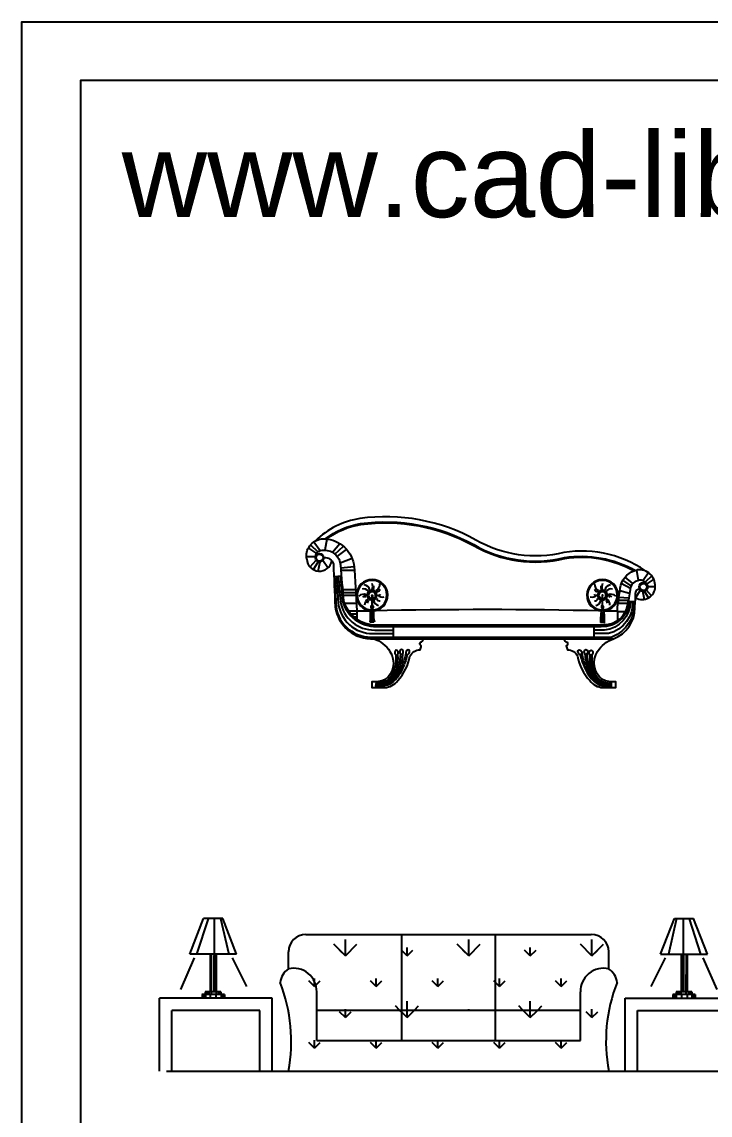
# Model space of a CAD drawing. Header units: inches. Extents: x 11.4 to 53.9, y 10.8 to 35.6.
# Drawn here: x 32.88 to 36.82, y 29.37 to 35.64 of the extents above; entities that cross this region are included whole.
import ezdxf

# ---------------------------------------------------------------- set-up
doc = ezdxf.new("R2010")
doc.units = ezdxf.units.IN
doc.header["$MEASUREMENT"] = 0
for name, color, linetype in [('02', 2, 'Continuous'), ('1', 1, 'Continuous'), ('4', 4, 'Continuous'), ('kadrbm', 4, 'Continuous')]:
    doc.layers.add(name, color=color, linetype=linetype)
doc.styles.add('bmmm', font='swissel.ttf')

# ---------------------------------------------------------------- blocks, each defined once
blk = doc.blocks.new('kadrbm')
at = {"layer": 'kadrbm', "color": 4}
blk.add_lwpolyline([(0, 0), (0, 24.7972), (21, 24.7972), (21, 0), (0, 0)], close=True, dxfattribs=at)
blk.add_lwpolyline([(20.6631, 0.3257), (20.6631, 24.4603), (0.3369, 24.4603), (0.3369, 0.3257), (20.6631, 0.3257)], dxfattribs=at)
at = {"layer": 'kadrbm', "color": 211, "true_color": 0xf674fb, "style": 'bmmm'}
blk.add_text('www.cad-libraries.blogspot.com', height=0.485134, dxfattribs=at).set_placement((0.5726, 23.6772))

msp = doc.modelspace()

# ---------------------------------------------------------------- linework, layer by layer
at = {"layer": '02'}
for p, q in [((34.6247, 32.6766), (34.6137, 32.6132)), ((34.5187, 32.625), (34.5645, 32.5936)), ((34.5317, 32.644), (34.5733, 32.6038)), ((34.5503, 32.6607), (34.5866, 32.6108)), ((34.6565, 32.6009), (34.6993, 32.6501)), ((34.6715, 32.5901), (34.7194, 32.6353)), ((34.6837, 32.5771), (34.738, 32.6172)), ((34.5075, 32.5763), (34.5589, 32.5763)), ((34.5292, 32.517), (34.564, 32.5545)), ((34.5484, 32.501), (34.5743, 32.5467)), ((34.5751, 32.493), (34.5861, 32.5451)), ((34.6309, 32.5109), (34.602, 32.5534)), ((34.7007, 32.541), (34.7692, 32.5673)), ((34.7041, 32.5113), (34.7808, 32.52)), ((34.7053, 32.4975), (34.7825, 32.4975)), ((36.3995, 32.4986), (36.41, 32.4385)), ((36.4701, 32.4826), (36.4372, 32.4375)), ((36.3656, 32.3922), (36.3131, 32.4208)), ((36.3697, 32.4074), (36.3229, 32.4408)), ((36.3788, 32.4213), (36.3359, 32.4588)), ((36.4874, 32.466), (36.4501, 32.4298)), ((36.499, 32.4473), (36.4587, 32.4196)), ((34.7147, 32.3873), (34.7901, 32.3873)), ((34.7161, 32.3708), (34.791, 32.3708)), ((36.3605, 32.3635), (36.3047, 32.3793)), ((36.3943, 32.3395), (36.4236, 32.3826)), ((36.4461, 32.3303), (36.4362, 32.3768)), ((36.4687, 32.3385), (36.4466, 32.3775)), ((36.4868, 32.3512), (36.457, 32.3834)), ((36.5073, 32.4025), (36.4648, 32.4025)), ((34.7175, 32.3543), (34.7919, 32.3543)), ((34.7243, 32.3093), (34.7942, 32.3093)), ((36.3495, 32.3069), (36.2948, 32.3069)), ((36.3531, 32.3237), (36.2968, 32.3237)), ((36.3559, 32.3381), (36.2992, 32.3422)), ((34.7483, 32.2643), (34.8805, 32.2646)), ((34.7616, 32.2478), (34.7962, 32.2478)), ((34.7784, 32.2313), (34.7962, 32.2313)), ((34.7962, 32.2646), (34.7962, 32.2177)), ((36.2905, 32.2646), (36.2905, 32.2068)), ((36.3361, 32.2585), (36.2905, 32.2585)), ((36.2811, 31.8575), (36.2811, 31.8575)), ((33.8385, 30.2959), (33.9181, 30.5011)), ((33.944, 30.4985), (33.878, 30.2958)), ((34.0275, 30.5011), (33.9181, 30.5011)), ((33.9784, 30.5011), (33.9764, 30.0795)), ((34.0154, 30.5011), (34.063, 30.2958)), ((36.6306, 30.5011), (36.583, 30.2958)), ((36.6185, 30.5011), (36.7279, 30.5011)), ((36.6676, 30.5011), (36.6696, 30.0795)), ((36.702, 30.4985), (36.768, 30.2958)), ((36.8075, 30.2959), (36.7279, 30.5011)), ((34.5046, 30.4091), (36.1414, 30.4091)), ((34.731, 30.2861), (34.6647, 30.3524)), ((34.731, 30.2861), (34.731, 30.3799)), ((34.731, 30.2861), (34.7972, 30.3524)), ((35.4381, 30.2861), (35.3718, 30.3524)), ((35.4381, 30.2861), (35.4381, 30.3799)), ((35.4381, 30.2861), (35.5044, 30.3524)), ((36.1452, 30.2861), (36.0789, 30.3524)), ((36.1452, 30.2861), (36.1452, 30.3799)), ((36.1452, 30.2861), (36.2115, 30.3524)), ((33.956, 30.2959), (33.956, 30.0795)), ((33.9616, 30.2959), (33.9621, 30.064)), ((33.9851, 30.2959), (33.9851, 30.0795)), ((34.4046, 30.2103), (34.4046, 30.3091)), ((34.4047, 30.3134), (34.4105, 30.3193)), ((34.731, 30.2861), (34.6978, 30.3193)), ((34.731, 30.2861), (34.7641, 30.3193)), ((35.0542, 30.3164), (35.0514, 30.3193)), ((35.0845, 30.2861), (35.0542, 30.3164)), ((35.0845, 30.2861), (35.0845, 30.333)), ((35.0845, 30.2861), (35.1177, 30.3193)), ((35.4381, 30.2861), (35.4049, 30.3193)), ((35.4381, 30.2861), (35.4712, 30.3193)), ((35.7916, 30.2861), (35.7585, 30.3193)), ((35.7916, 30.2861), (35.7916, 30.333)), ((35.7916, 30.2861), (35.8248, 30.3193)), ((36.1452, 30.2861), (36.112, 30.3193)), ((36.1452, 30.2861), (36.1783, 30.3193)), ((36.2414, 30.2103), (36.2414, 30.3091)), ((36.6609, 30.2959), (36.6609, 30.0795)), ((36.6844, 30.2959), (36.6839, 30.064)), ((36.69, 30.2959), (36.69, 30.0795)), ((33.8647, 30.2746), (33.7855, 30.0925)), ((34.0815, 30.2746), (34.1634, 30.111)), ((36.5645, 30.2746), (36.4826, 30.111)), ((36.7813, 30.2746), (36.8605, 30.0925)), ((34.5542, 30.1093), (34.521, 30.1425)), ((34.5542, 30.1093), (34.5542, 30.1562)), ((34.5542, 30.1093), (34.5621, 30.1172)), ((34.5621, 30.1172), (34.5873, 30.1425)), ((34.9077, 30.1093), (34.8746, 30.1425)), ((34.9077, 30.1093), (34.9077, 30.1562)), ((34.9077, 30.1093), (34.9409, 30.1425)), ((35.2613, 30.1093), (35.2281, 30.1425)), ((35.2613, 30.1093), (35.2613, 30.1562)), ((35.2613, 30.1093), (35.2944, 30.1425)), ((35.5918, 30.1324), (35.5817, 30.1425)), ((35.6148, 30.1093), (35.5918, 30.1324)), ((35.6148, 30.1093), (35.6148, 30.1562)), ((35.6148, 30.1093), (35.648, 30.1425)), ((35.9684, 30.1093), (35.9352, 30.1425)), ((35.9684, 30.1093), (35.9684, 30.1562)), ((35.9684, 30.1093), (36.0015, 30.1425)), ((34.3108, 30.0428), (33.6654, 30.0428)), ((33.6654, 29.6251), (33.6654, 30.0428)), ((34.0373, 30.064), (33.9083, 30.064)), ((33.909, 30.064), (33.909, 30.0428)), ((33.9122, 30.064), (33.9122, 30.0428)), ((33.9197, 30.064), (33.9197, 30.0428)), ((33.9279, 30.0795), (33.9282, 30.0428)), ((34.0177, 30.0795), (33.9279, 30.0795)), ((33.9332, 30.0795), (33.9332, 30.064)), ((33.9375, 30.0795), (33.9375, 30.064)), ((33.9481, 30.0795), (33.9481, 30.064)), ((33.955, 30.064), (33.955, 30.0428)), ((33.9881, 30.064), (33.9881, 30.0428)), ((33.9909, 30.0795), (33.9909, 30.064)), ((34.0038, 30.0795), (34.0038, 30.064)), ((34.0113, 30.0795), (34.0113, 30.064)), ((34.0177, 30.0795), (34.0181, 30.0428)), ((34.0277, 30.064), (34.0277, 30.0428)), ((34.033, 30.064), (34.033, 30.0428)), ((36.3352, 30.0428), (36.9806, 30.0428)), ((36.7377, 30.064), (36.6087, 30.064)), ((36.613, 30.064), (36.613, 30.0428)), ((36.6183, 30.064), (36.6183, 30.0428)), ((36.6283, 30.0795), (36.6279, 30.0428)), ((36.718, 30.0795), (36.6283, 30.0795)), ((36.6347, 30.0795), (36.6347, 30.064)), ((36.6422, 30.0795), (36.6422, 30.064)), ((36.6551, 30.0795), (36.6551, 30.064)), ((36.6579, 30.064), (36.6579, 30.0428)), ((36.691, 30.064), (36.691, 30.0428)), ((36.6978, 30.0795), (36.6978, 30.064)), ((36.7085, 30.0795), (36.7085, 30.064)), ((36.7128, 30.0795), (36.7128, 30.064)), ((36.718, 30.0795), (36.7178, 30.0428)), ((36.7263, 30.064), (36.7263, 30.0428)), ((36.7338, 30.064), (36.7338, 30.0428)), ((36.737, 30.064), (36.737, 30.0428)), ((34.731, 29.9326), (34.731, 29.9794)), ((35.0419, 29.9751), (35.0182, 29.9989)), ((35.0542, 29.9629), (35.0419, 29.9751)), ((35.0845, 29.9326), (35.0845, 30.0263)), ((35.0845, 29.9326), (35.1271, 29.9751)), ((35.1271, 29.9751), (35.1508, 29.9989)), ((35.4381, 29.9751), (35.4381, 29.9794)), ((35.7491, 29.9751), (35.7253, 29.9989)), ((35.7916, 29.9326), (35.7491, 29.9751)), ((35.7916, 29.9326), (35.7916, 30.0263)), ((35.7916, 29.9326), (35.8342, 29.9751)), ((35.8342, 29.9751), (35.8579, 29.9989)), ((36.1452, 29.9326), (36.1452, 29.9794)), ((34.2408, 29.6251), (34.2408, 29.9728)), ((34.731, 29.9326), (34.6978, 29.9657)), ((34.731, 29.9326), (34.7641, 29.9657)), ((35.0542, 29.9629), (35.0514, 29.9657)), ((35.0845, 29.9326), (35.0542, 29.9629)), ((35.7916, 29.9326), (35.8248, 29.9657)), ((36.1452, 29.9326), (36.112, 29.9657)), ((36.1452, 29.9326), (36.1783, 29.9657)), ((36.4052, 29.6251), (36.4052, 29.9728)), ((34.5542, 29.7558), (34.521, 29.7889)), ((34.5542, 29.7558), (34.5542, 29.8027)), ((34.5542, 29.7558), (34.5873, 29.7889)), ((34.5666, 29.8001), (36.0794, 29.8001)), ((34.9077, 29.7558), (34.8746, 29.7889)), ((34.9077, 29.7558), (34.9077, 29.8027)), ((34.9077, 29.7558), (34.9409, 29.7889)), ((35.2613, 29.7558), (35.2281, 29.7889)), ((35.2613, 29.7558), (35.2613, 29.8001)), ((35.2613, 29.7558), (35.2944, 29.7889)), ((35.6148, 29.7558), (35.5817, 29.7889)), ((35.6148, 29.7558), (35.6148, 29.8027)), ((35.6148, 29.7558), (35.648, 29.7889)), ((35.9684, 29.7558), (35.9352, 29.7889)), ((35.9684, 29.7558), (35.9684, 29.8027)), ((35.9684, 29.7558), (36.0015, 29.7889))]:
    msp.add_line(p, q, dxfattribs=at)
for points in [[(34.6157, 32.6773, -0.126713), (34.8181, 32.7648, -0.161632), (35.4673, 32.6444, 0.193417), (35.988, 32.5701, -0.168805), (36.3936, 32.4965, -0.168805)], [(34.6231, 32.6767, -0.123535), (34.8189, 32.7598, -0.161608), (35.4648, 32.64, 0.19332), (35.989, 32.5652, -0.16688), (36.3873, 32.4943, -0.16688)], [(34.5092, 32.5606, -0.4312), (34.5939, 32.6775, -0.374976), (34.7798, 32.5321, -0.010602), (34.7962, 32.2646)], [(34.5589, 32.5695, -0.447193), (34.5988, 32.6125, -0.432547), (34.7028, 32.5261, -0.00037), (34.7203, 32.3212, 0.339096), (34.9091, 32.1846), (36.2125, 32.1846)], [(36.209, 32.2646), (36.2905, 32.2646, -0.021862), (36.3103, 32.4128, -0.269365), (36.4042, 32.4993, -0.223804)], [(34.6687, 32.4654, -0.016235), (34.6758, 32.3112, 0.409318), (34.8791, 32.1146), (36.2598, 32.1146)], [(34.6805, 32.4662, -0.00483), (34.6892, 32.3128, 0.389352), (34.8891, 32.1346), (35.0074, 32.1346)], [(34.6915, 32.467, 0.01081), (34.7026, 32.3167, 0.369872), (34.8991, 32.1546), (35.0074, 32.1546)], [(34.7034, 32.4678, 0.010592), (34.7144, 32.3199, 0.339873), (34.9091, 32.1746), (36.1987, 32.1746)], [(36.4648, 32.4016, 0.485839), (36.4076, 32.4378, 0.288845), (36.3667, 32.3986, -0.005576), (36.3491, 32.3029, -0.391251), (36.2125, 32.1846)], [(36.4189, 32.3869, 0.508433), (36.3952, 32.3683, -0.012048)], [(34.8856, 32.2944, 0.84769), (34.8836, 32.2878, -1.182005), (34.882, 32.285, 0.551395)], [(36.3777, 32.3226, -0.370066), (36.2392, 32.1346), (36.1564, 32.1346)], [(36.3656, 32.3226, -0.39917), (36.2153, 32.1546), (36.1564, 32.1546)], [(36.3554, 32.3226, -0.433769), (36.1987, 32.1746)], [(36.204, 32.2944, -0.84769), (36.206, 32.2878, 1.182005), (36.2076, 32.285, -0.551395)], [(36.3873, 32.3226, -0.332976), (36.2598, 32.1146)], [(34.8871, 32.2919, -0.395583), (34.8859, 32.2849, -0.877839), (34.8822, 32.2813, -0.471737)], [(36.2024, 32.2919, 0.395583), (36.2037, 32.2849, 0.877839), (36.2074, 32.2813, 0.471737)], [(35.0863, 32.0141, -0.05375), (35.0639, 31.9463, -0.102935), (35.0135, 31.8663, -0.210528), (34.9454, 31.8336, -0.059767), (34.9023, 31.8324, -0.059767)], [(35.0775, 32.0192, -0.046452), (35.0551, 31.9451, -0.096687), (35.0084, 31.8701, -0.205533), (34.9387, 31.8366, -0.057944), (34.9024, 31.8359, -0.057944)], [(35.059, 32.0174, -0.063602), (35.0456, 31.9457, -0.152653), (34.9984, 31.867, -0.180542), (34.9331, 31.839, -0.030953), (34.9026, 31.8391, -0.030953)], [(35.047, 32.0176, -0.050588), (35.0367, 31.9488, -0.143975), (34.9927, 31.8695, -0.169557), (34.9255, 31.8429, -0.047461), (34.9028, 31.8429, -0.045064)], [(35.0303, 32.0129, -0.069006), (35.0248, 31.9369, -0.215945), (34.9655, 31.8581, -0.130331), (34.9029, 31.8465, -0.130331)], [(35.0195, 32.0127, -0.066752), (35.0147, 31.9369, -0.23451), (34.9535, 31.8575, -0.093977), (34.9031, 31.8501, -0.123647)], [(36.0775, 32.0141, 0.05375), (36.0999, 31.9463, 0.102935), (36.1503, 31.8663, 0.210528), (36.2184, 31.8336, 0.059767), (36.2616, 31.8324, 0.059767)], [(36.0863, 32.0192, 0.046452), (36.1087, 31.9451, 0.096687), (36.1555, 31.8701, 0.205533), (36.2252, 31.8366, 0.057944), (36.2614, 31.8359, 0.057944)], [(36.1048, 32.0174, 0.063602), (36.1182, 31.9457, 0.152653), (36.1655, 31.867, 0.180542), (36.2307, 31.839, 0.030953), (36.2612, 31.8391, 0.030953)], [(36.1168, 32.0176, 0.050588), (36.1271, 31.9488, 0.143975), (36.1711, 31.8695, 0.169557), (36.2383, 31.8429, 0.047461), (36.2611, 31.8429, 0.045064)], [(36.1335, 32.0129, 0.069006), (36.1391, 31.9369, 0.215945), (36.1983, 31.8581, 0.130331), (36.2609, 31.8465, 0.130331)], [(36.1443, 32.0127, 0.066752), (36.1491, 31.9369, 0.23451), (36.2103, 31.8575, 0.093977), (36.2607, 31.8501, 0.123647)]]:
    msp.add_lwpolyline(points, format="xyb", dxfattribs=at)
for points in [[(34.8842, 32.3546), (34.8857, 32.3553), (34.8852, 32.2944), (34.8877, 32.2944), (34.8893, 32.2936), (34.89, 32.2874), (34.8898, 32.2848), (34.8908, 32.2823), (34.8906, 32.2815), (34.8872, 32.2808), (34.8857, 32.2808), (34.8867, 32.2723), (34.8872, 32.2637), (34.8919, 32.2582), (34.8924, 32.2528), (34.8908, 32.2521), (34.8893, 32.2521), (34.8888, 32.2526), (34.8886, 32.2512), (34.8857, 32.2509), (34.8832, 32.2508), (34.8802, 32.2511), (34.8787, 32.2521), (34.8782, 32.2526), (34.8767, 32.2526), (34.875, 32.2529), (34.8756, 32.2584), (34.8799, 32.2627), (34.8817, 32.2682), (34.8822, 32.2813), (34.8787, 32.2808), (34.8781, 32.284), (34.8779, 32.2866), (34.8787, 32.2884), (34.8787, 32.2914), (34.8796, 32.2939), (34.8825, 32.2939), (34.8842, 32.2944), (34.8837, 32.3477), (34.8832, 32.3548), (34.8857, 32.3553)], [(36.2053, 32.3546), (36.2038, 32.3553), (36.2043, 32.2944), (36.2018, 32.2944), (36.2003, 32.2936), (36.1996, 32.2874), (36.1998, 32.2848), (36.1988, 32.2823), (36.199, 32.2815), (36.2023, 32.2808), (36.2038, 32.2808), (36.2028, 32.2723), (36.2023, 32.2637), (36.1976, 32.2582), (36.1972, 32.2528), (36.1988, 32.2521), (36.2003, 32.2521), (36.2008, 32.2526), (36.2009, 32.2512), (36.2039, 32.2509), (36.2064, 32.2508), (36.2094, 32.2511), (36.2109, 32.2521), (36.2114, 32.2526), (36.2129, 32.2526), (36.2146, 32.2529), (36.2139, 32.2584), (36.2097, 32.2627), (36.2079, 32.2682), (36.2074, 32.2813), (36.2109, 32.2808), (36.2114, 32.284), (36.2116, 32.2866), (36.2109, 32.2884), (36.2109, 32.2914), (36.2099, 32.2939), (36.2071, 32.2939), (36.2053, 32.2944), (36.2059, 32.3477), (36.2064, 32.3548), (36.2038, 32.3553)], [(34.8738, 32.2048), (34.8735, 32.202), (34.8781, 32.2016), (34.8825, 32.2023), (34.895, 32.2023)], [(35.0074, 32.1146), (35.0074, 32.1746)], [(36.1564, 32.1746), (36.1564, 32.1146)], [(36.2158, 32.2001), (36.2161, 32.1973), (36.2114, 32.197), (36.207, 32.1976), (36.1945, 32.1976)]]:
    msp.add_lwpolyline(points, dxfattribs=at)
for centre, radius in [((34.5834, 32.5695), 0.0245), ((34.5834, 32.5695), 0.0195), ((36.4398, 32.4016), 0.025), ((36.4398, 32.4016), 0.02)]:
    msp.add_circle(centre, radius, dxfattribs=at)
for centre, radius, start, end in [((34.8842, 32.3546), 0.09, 271.88358, 267.64725), ((34.8842, 32.3546), 0.085, 271.79608, 268.32868), ((34.8483, 32.4034), 0.0397, 338.31266, 26.33615), ((34.887, 32.4181), 0.0422, 298.05715, 1.31348), ((36.2053, 32.3546), 0.09, 272.35275, 268.11642), ((36.2053, 32.3546), 0.085, 271.67132, 268.20392), ((36.2025, 32.4181), 0.0422, 178.68652, 241.94285), ((36.2413, 32.4034), 0.0397, 153.66385, 201.68734), ((34.8365, 32.3136), 0.0463, 70.3174, 128.46723), ((34.8361, 32.363), 0.0279, 25.52807, 107.62981), ((34.8359, 32.3777), 0.0359, 8.5085, 86.34531), ((34.8842, 32.3546), 0.028, 272.58309, 269.3538), ((34.8842, 32.3546), 0.02, 273.80792, 268.87873), ((34.871, 32.3994), 0.0228, 319.67096, 22.36189), ((34.9077, 32.3978), 0.0245, 274.30537, 337.17638), ((34.9226, 32.3626), 0.00994, 216.13014, 349.8279), ((36.1669, 32.3626), 0.00994, 190.1721, 323.86986), ((36.1818, 32.3978), 0.0245, 202.82362, 265.69463), ((36.2053, 32.3546), 0.028, 270.6462, 267.41691), ((36.2053, 32.3546), 0.02, 271.12127, 266.19208), ((36.2186, 32.3994), 0.0228, 157.63811, 220.32904), ((36.2537, 32.3777), 0.0359, 93.65469, 171.4915), ((36.2535, 32.363), 0.0279, 72.37019, 154.47193), ((36.253, 32.3136), 0.0463, 51.53277, 109.6826), ((34.846, 32.3306), 0.0198, 73.33028, 143.497), ((34.8463, 32.3321), 0.0138, 82.88262, 119.71003), ((34.8851, 32.2963), 0.0438, 124.34718, 178.29183), ((34.8928, 32.3034), 0.0371, 140.91961, 170.92369), ((34.9263, 32.3277), 0.0321, 184.81919, 261.83836), ((34.927, 32.3381), 0.0162, 190.15892, 281.66307), ((34.9446, 32.3834), 0.0402, 225.34449, 283.73473), ((36.145, 32.3834), 0.0402, 256.26527, 314.65551), ((36.1626, 32.3381), 0.0162, 258.33693, 349.84108), ((36.1633, 32.3277), 0.0321, 278.16164, 355.18081), ((36.1968, 32.3034), 0.0371, 9.07631, 39.08039), ((36.2045, 32.2963), 0.0438, 1.70817, 55.65282), ((36.2436, 32.3306), 0.0198, 36.503, 106.66972), ((36.2432, 32.3321), 0.0138, 60.28997, 97.11738), ((31.5308, 32.365), 3.3468, 357.20811, 358.07939), ((34.8943, 32.2537), 0.017, 165.47221, 183.61654), ((34.5397, 32.2276), 0.3392, 355.4824, 4.22648), ((34.8888, 32.2537), 0.00896, 155.67705, 194.75349), ((33.6755, 32.2004), 1.2057, 0.07522, 2.4147), ((35.1123, 32.2307), 0.2281, 174.94265, 187.14732), ((35.5428, 1.9141), 30.3576, 88.75497, 91.23642), ((32.9813, 32.1239), 1.9115, 2.32653, 3.81982), ((34.8957, 32.2557), 0.00661, 166.00282, 203.97562), ((35.0507, 32.2426), 0.1592, 176.42803, 195.74435), ((34.9996, 32.283), 1.1986, 355.89992, 358.54502), ((36.1939, 32.2557), 0.00661, 336.02438, 13.99718), ((35.886, 32.2299), 0.3165, 354.01495, 3.8448), ((35.9317, 32.2288), 0.2737, 353.47522, 4.61712), ((37.6517, 32.1956), 1.4433, 177.79307, 179.93128), ((36.2007, 32.2537), 0.00896, 345.24651, 24.32295), ((36.6133, 32.2254), 0.4026, 176.12087, 184.1463), ((36.1952, 32.2537), 0.017, 356.38346, 14.52779), ((40.2347, 32.3758), 4.0227, 181.75173, 182.50244), ((34.5046, 30.3091), 0.1, 90, 180), ((34.4618, 30.122), 0.1053, 122.51112, 174.40314), ((34.4352, 30.0829), 0.1315, 358.4449, 103.44521), ((36.2108, 30.0829), 0.1315, 76.55479, 181.5551), ((33.5007, 29.7961), 0.92, 349.28772, 21.42863)]:
    msp.add_arc(centre, radius, start, end, dxfattribs=at)
at = {"layer": '02', "extrusion": (0, 0, -1)}
for centre, major_axis in [((35.0531, 32.0289), (0, -0.0143)), ((35.0881, 32.0273), (-0.0071, -0.0123)), ((35.0243, 32.0248), (0.0012, -0.0142))]:
    msp.add_ellipse(centre, major_axis=major_axis, ratio=0.706758, dxfattribs=at)
at = {"layer": '02'}
for centre, major_axis in [((36.0757, 32.0273), (0.0071, -0.0123)), ((36.1107, 32.0289), (0, -0.0143)), ((36.1396, 32.0248), (-0.0012, -0.0142))]:
    msp.add_ellipse(centre, major_axis=major_axis, ratio=0.706758, dxfattribs=at)
at = {"layer": '1'}
msp.add_line((33.7046, 29.6251), (37.0603, 29.6251), dxfattribs=at)
at = {"layer": '4'}
for p, q in [((34.1071, 30.2959), (34.0275, 30.5011)), ((36.5389, 30.2959), (36.6185, 30.5011)), ((35.0542, 29.8001), (35.0542, 30.4091)), ((35.5918, 29.8001), (35.5918, 30.4091)), ((34.1071, 30.2959), (33.8385, 30.2959)), ((33.9896, 30.2959), (33.9896, 30.0795)), ((36.5389, 30.2959), (36.8075, 30.2959)), ((36.6564, 30.2959), (36.6564, 30.0795)), ((34.0373, 30.064), (34.0373, 30.0428)), ((34.3108, 29.6251), (34.3108, 30.0428)), ((34.5666, 29.8001), (34.5666, 30.0793)), ((36.0794, 29.8001), (36.0794, 30.0793)), ((36.3352, 29.6251), (36.3352, 30.0428)), ((36.6087, 30.064), (36.6087, 30.0428)), ((34.5666, 29.9751), (36.0794, 29.9751)), ((34.2408, 29.9728), (33.7354, 29.9728)), ((33.7354, 29.6251), (33.7354, 29.9728)), ((36.4052, 29.9728), (36.9106, 29.9728))]:
    msp.add_line(p, q, dxfattribs=at)
for points in [[(36.4783, 32.4758, 0.203554), (35.9831, 32.5996, -0.19391), (35.4796, 32.6711, 0.161747), (34.8145, 32.7945, 0.156492), (34.5595, 32.6664, 0.326471)], [(34.5092, 32.5606, 0.866484), (34.6542, 32.5506, -0.107618)], [(34.608, 32.5695, -0.405416), (34.6623, 32.5322, -0.000888), (34.6726, 32.2878, 0.391381), (34.8949, 32.1046, -0.160649), (34.9868, 32.0325, -0.390724), (34.9586, 31.8702, -0.135621), (34.8827, 31.8575), (34.8827, 31.8446), (34.8825, 31.8382), (34.8825, 31.8321), (34.8826, 31.8246), (34.956, 31.8246, 0.221533), (35.0312, 31.8644, 0.141571), (35.1014, 32.0045, -0.298903), (35.1597, 32.0409, 0.031726), (35.1663, 32.0649, -0.487261), (35.1614, 32.0858, 0.448435), (35.1781, 32.1046)], [(36.3949, 32.3391, 0.576269), (36.5073, 32.4037, 0.471211), (36.4042, 32.4993)], [(35.9857, 32.1046, 0.448435), (36.0024, 32.0858, -0.487261), (35.9976, 32.0649, 0.031726), (36.0041, 32.0409, -0.298903), (36.0624, 32.0045, 0.141571), (36.1327, 31.8644, 0.221533), (36.2078, 31.8246), (36.2813, 31.8246), (36.2813, 31.8321), (36.2813, 31.8382), (36.2811, 31.8446), (36.2811, 31.8575, -0.135621), (36.2053, 31.8702, -0.390724), (36.177, 32.0325, -0.160649), (36.2689, 32.1046, 0.316295), (36.3904, 32.2829, 0.035359), (36.3952, 32.3683)]]:
    msp.add_lwpolyline(points, format="xyb", dxfattribs=at)
msp.add_lwpolyline([(34.8949, 32.1046), (36.2689, 32.1046)], dxfattribs=at)
for centre, radius, start, end in [((36.1414, 30.3091), 0.1, 0, 90), ((36.1842, 30.122), 0.1053, 5.59686, 57.48888), ((37.1453, 29.7961), 0.92, 158.57137, 190.71228)]:
    msp.add_arc(centre, radius, start, end, dxfattribs=at)

# ---------------------------------------------------------------- block references
at = {"layer": 'kadrbm'}
msp.add_blockref('kadrbm', (32.876, 10.8457), dxfattribs=at)

doc.saveas('drawing.dxf')
